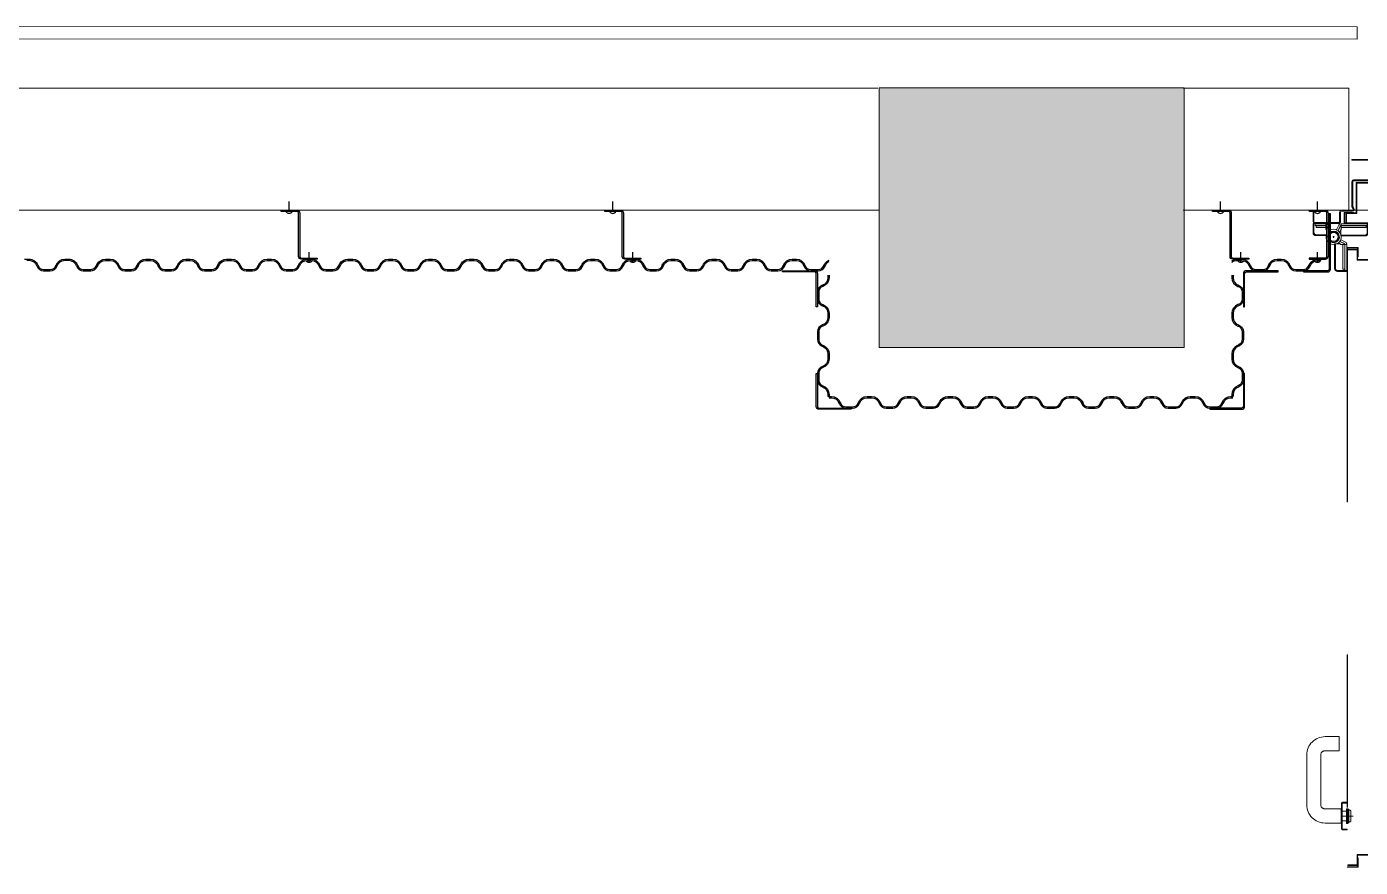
# Model space of a CAD drawing. Header units: centimetres. Extents: x 139057 to 200038, y 34824 to 80516.
# Drawn here: x 173647.5 to 173866.1, y 53017.5 to 53155.2 of the extents above; entities that cross this region are included whole.
import ezdxf

# ---------------------------------------------------------------- set-up
doc = ezdxf.new("R2010")
doc.units = ezdxf.units.CM
doc.header["$LTSCALE"] = 100
for name, pattern in [('HIDDEN', [0.5, 0.25, -0.25]), ('TRATTEGGIATA', [0.75, 0.5, -0.25]), ('TRATTO-PUNTO', [1, 0.5, -0.25, 0, -0.25])]:
    doc.linetypes.add(name, pattern=pattern)
doc.layers.get('0').update_dxf_attribs({"lineweight": 0})
for name, color, linetype, lineweight in [('410_STRUTTURE_001-AM_0', 7, 'Continuous', 0), ('430_TAVOLATI_001-AM_0', 3, 'Continuous', 0), ('437_RIVESTIMENTI_001-AM_0', 13, 'Continuous', 0), ('441_SERRAMENTI_001-AM_0', 1, 'Continuous', 0)]:
    doc.layers.add(name, color=color, linetype=linetype, lineweight=lineweight)
doc.layers.add('A-FIN-PANNELLO METAL. ONDUL.', color=12, linetype='Continuous')
doc.layers.add('A-FIN-PIETRA', color=7, linetype='Continuous')
doc.layers.add('P1$0$A-HTCH-OTLN', color=1, linetype='Continuous', plot=False)

# ---------------------------------------------------------------- blocks, each defined once
blk = doc.blocks.new('COPRITESTA1C')
for p, q in [((0, 0), (0, -10)), ((0, 0), (21, 0)), ((21, 0), (21, -15)), ((-1, -10), (-1, -20)), ((-1, -10), (0, -10)), ((-1, -20), (16, -20))]:
    blk.add_line(p, q)
at = {"linetype": 'TRATTEGGIATA', "ltscale": 10}
for p, q in [((19.5, 0), (19.5, -15)), ((-1, -18.5), (16, -18.5))]:
    blk.add_line(p, q, dxfattribs=at)
blk.add_arc((16, -15), 3.5, 270, 0, dxfattribs=at)
blk.add_arc((16, -15), 5, 270, 0)
blk = doc.blocks.new('COPRITESTA2C')
for p, q in [((0, 0), (44, 0)), ((0, 0), (0, -10)), ((44, 0), (44, -15)), ((-1, -10), (-1, -20)), ((-1, -10), (0, -10)), ((-1, -20), (39, -20))]:
    blk.add_line(p, q)
at = {"linetype": 'TRATTEGGIATA', "ltscale": 10}
for p, q in [((42.5, 0), (42.5, -15)), ((-1, -18.5), (39, -18.5))]:
    blk.add_line(p, q, dxfattribs=at)
blk.add_arc((39, -15), 5, 270, 0)
blk.add_arc((39, -15), 3.5, 270, 0, dxfattribs=at)
blk = doc.blocks.new('M09.1af_100')
at = {"linetype": 'Continuous'}
for p, q in [((905.2, 111.5), (823.7, 111.5)), ((905.2, 88.5), (823.7, 88.5)), ((793.7, 58.5), (793.7, 81.5)), ((816.7, 58.5), (816.7, 81.5)), ((912.2, 56), (912.2, 81.5)), ((935.2, 56), (935.2, 81.5)), ((816.7, 58.5), (793.7, 58.5)), ((901.2, 45.5), (901.2, 52.5)), ((901.2, 45.5), (902.4, 45.5)), ((902.4, 45.5), (902.4, 52.5)), ((903.2, 54.5), (944.2, 54.5)), ((903.2, 53.3), (944.2, 53.3)), ((935.7, 46.6), (911.7, 46.6)), ((911.7, 46.6), (911.7, 45.6)), ((935.7, 45.6), (911.7, 45.6)), ((935.7, 45.2), (911.7, 45.2)), ((911.7, 45.2), (911.7, 44.2)), ((935.7, 44.2), (911.7, 44.2)), ((934.7, 43.8), (912.7, 43.8)), ((912.7, 43.8), (912.7, 42.8)), ((913.2, 55), (934.2, 55)), ((933.7, 54.5), (913.7, 54.5)), ((915.7, 55), (915.7, 42.5)), ((931.7, 55), (931.7, 42.5)), ((934.7, 43.8), (934.7, 42.8)), ((935.7, 46.6), (935.7, 45.6)), ((935.7, 45.2), (935.7, 44.2)), ((945, 45.5), (945, 52.5)), ((945, 45.5), (946.2, 45.5)), ((946.2, 45.5), (946.2, 52.5)), ((934.7, 42.8), (912.7, 42.8)), ((933.2, 42.5), (914.2, 42.5)), ((914.2, 42.5), (914.2, 40.5)), ((932.2, 39.5), (915.2, 39.5)), ((933.2, 42.5), (933.2, 40.5)), ((987.8, 27.1), (988.3, 27.1)), ((988.3, 27.1), (998.3, 16.6)), ((987.8, 16.6), (998.8, 16.6)), ((987.8, 13.6), (998.8, 13.6)), ((998.8, 16.6), (998.8, 13.6)), ((901.2, -21.5), (901.2, -28.5)), ((901.2, -21.5), (902.4, -21.5)), ((902.4, -21.5), (902.4, -28.5)), ((935.7, -20.2), (911.7, -20.2)), ((911.7, -21.2), (911.7, -20.2)), ((935.7, -21.2), (911.7, -21.2)), ((935.7, -21.6), (911.7, -21.6)), ((911.7, -22.6), (911.7, -21.6)), ((934.7, -18.8), (912.7, -18.8)), ((912.7, -19.8), (912.7, -18.8)), ((934.7, -19.8), (912.7, -19.8)), ((914.2, -18.5), (914.2, -16.5)), ((933.2, -18.5), (914.2, -18.5)), ((932.2, -15.5), (915.2, -15.5)), ((915.7, -31), (915.7, -18.5)), ((931.7, -31), (931.7, -18.5)), ((933.2, -18.5), (933.2, -16.5)), ((934.7, -19.8), (934.7, -18.8)), ((935.7, -21.2), (935.7, -20.2)), ((935.7, -22.6), (935.7, -21.6)), ((945, -21.5), (945, -28.5)), ((946.2, -21.5), (945, -21.5)), ((946.2, -21.5), (946.2, -28.5)), ((-23.6, -43.5), (-26.1, -43.5)), ((-24.8, -44.8), (-24.8, -42.3)), ((-24.8, -44.8), (-24.8, -42.3)), ((816.7, -34.5), (793.7, -34.5)), ((793.7, -34.5), (793.7, -57.5)), ((816.7, -34.5), (816.7, -57.5)), ((903.2, -29.3), (944.2, -29.3)), ((903.2, -30.5), (944.2, -30.5)), ((935.7, -22.6), (911.7, -22.6)), ((912.2, -32), (912.2, -57.5)), ((913.2, -31), (934.2, -31)), ((933.7, -30.5), (913.7, -30.5)), ((935.2, -32), (935.2, -57.5)), ((905.2, -64.5), (823.7, -64.5)), ((905.2, -87.5), (823.7, -87.5)), ((35.3, -1067.1), (32.3, -1067.1))]:
    blk.add_line(p, q, dxfattribs=at)
at = {"linetype": 'Continuous', "ltscale": 10}
for p, q in [((5, 83.5), (33.5, 83.5)), ((5, 82), (5, 83.5)), ((33.5, 82), (5, 82)), ((35, 51.5), (35, 80.5)), ((36.5, 80.5), (36.5, 51.5)), ((963.6, 80.5), (963.6, 51.5)), ((965.1, 51.5), (965.1, 80.5)), ((995.1, 83.5), (966.6, 83.5)), ((966.6, 82), (995.1, 82)), ((966.6, 82), (995.1, 82)), ((995.1, 82), (995.1, 83.5)), ((5, 6.5), (5, 47)), ((6.5, 47), (6.5, 6.5)), ((8, 50), (33.5, 50)), ((33.5, 48.5), (8, 48.5)), ((58.9, 45.5), (12.4, 45.5)), ((12.4, 45.5), (12.4, -4.2)), ((59.5, 44.7), (13.2, 44.7)), ((13.2, 44.7), (13.2, -5)), ((987.6, 45.5), (48.5, 45.5)), ((986.8, 44.7), (49, 44.7)), ((992.1, 50), (966.6, 50)), ((966.6, 48.5), (992.1, 48.5)), ((986.8, 44.7), (986.8, -5)), ((987.6, 45.5), (987.6, -4.2)), ((993.6, 47), (993.6, 6.5)), ((995.1, 6.5), (995.1, 47)), ((-12, 0), (6, 0)), ((7.2, 2.4), (5.5, 4.8)), ((6.7, 5.6), (8.4, 3.2)), ((993.3, 5.6), (991.6, 3.2)), ((992.9, 2.4), (994.6, 4.8)), ((1012.1, 0), (994.1, 0)), ((-58.5, -18.5), (-58.5, 0)), ((-57, 0), (-57, -18.5)), ((-55.5, -20), (-16.5, -20)), ((-16.5, -21.5), (-55.5, -21.5)), ((-15, -18.5), (-15, -3)), ((-13.5, -18.5), (-13.5, -3)), ((6, -1.5), (-12, -1.5)), ((-7.5, -3.4), (-7.5, -21.5)), ((-7.5, -21.5), (193.6, -21.5)), ((-6.8, -4.2), (-6.8, -20.7)), ((-6.8, -4.2), (7.8, -4.2)), ((-6.8, -20.7), (193.3, -20.7)), ((-4.7, -4.2), (-4.7, -20)), ((12.4, -4.2), (-4.7, -4.2)), ((-3.9, -20), (-4.7, -20)), ((-3.9, -5), (-3.9, -20)), ((13.2, -5), (-3.9, -5)), ((7.8, -3.4), (7.8, -4.2)), ((159, -20.7), (1006.8, -20.7)), ((159.4, -21.5), (1007.6, -21.5)), ((1003.9, -5), (986.8, -5)), ((1004.7, -4.2), (987.6, -4.2)), ((992.3, -3.4), (1007.6, -3.4)), ((992.3, -4.2), (1006.8, -4.2)), ((994.1, -1.5), (1012.1, -1.5)), ((1003.9, -5), (1003.9, -20)), ((1004.7, -20), (1003.9, -20)), ((1004.7, -4.2), (1004.7, -20)), ((1006.8, -4.2), (1006.8, -20.7)), ((1007.6, -3.4), (1007.6, -21.5)), ((1013.6, -18.5), (1013.6, -3)), ((1015.1, -18.5), (1015.1, -3)), ((1055.6, -20), (1016.6, -20)), ((1016.6, -21.5), (1055.6, -21.5)), ((1058.6, 0), (1057.1, 0)), ((1057.1, 0), (1057.1, -18.5)), ((1058.6, -18.5), (1058.6, 0)), ((14.5, -61.6), (-2, -61.6)), ((-1.3, -64.5), (-1.3, -63.7)), ((14.5, -63.7), (-1.3, -63.7)), ((13.7, -64.5), (-1.3, -64.5)), ((15.3, -1076), (-2.8, -1076)), ((14.5, -1075.2), (-2, -1075.2)), ((13.7, -1072.2), (-1.3, -1072.2)), ((-1.3, -1073), (-1.3, -1072.2)), ((14.5, -1073), (-1.3, -1073))]:
    blk.add_line(p, q, dxfattribs=at)
at = {"linetype": 'TRATTO-PUNTO'}
for p, q in [((923.7, 35.5), (923.7, 55.5)), ((923.7, -31.5), (923.7, -11.5))]:
    blk.add_line(p, q, dxfattribs=at)
for p, q in [((986.8, 42.2), (986.8, -0.8)), ((-36.9, -22), (-55.3, -22)), ((-55.3, -25), (-55.3, -22)), ((-36.9, -25), (-55.3, -25)), ((-36.9, -25.2), (-53.3, -25.2)), ((-53.3, -25.2), (-53.3, -28.2)), ((-38.2, -28.2), (-53.3, -28.2)), ((-36.5, -31.9), (-38.2, -28.2)), ((-33.8, -30.6), (-36.1, -25.7)), ((-33.8, -30.6), (-36.1, -25.7)), ((-32.6, -32.4), (-36, -25.6)), ((-29.9, -31.1), (-33.3, -24.3)), ((-19.8, -31.1), (-16.4, -24.3)), ((-17.4, -33.5), (-13.6, -25.7)), ((-17.1, -32.4), (-13.7, -25.6)), ((-16.7, -32.1), (-13.6, -25.7)), ((-15.1, -35.7), (-11.5, -28.2)), ((-12.8, -22), (30.3, -22)), ((-12.8, -25), (30.3, -25)), ((-12.8, -25.2), (28.3, -25.2)), ((-11.5, -28.2), (28.3, -28.2)), ((28.3, -25.2), (28.3, -28.2)), ((30.3, -25), (30.3, -22))]:
    blk.add_line(p, q)
at = {"ltscale": 10}
for p, q in [((-0.8, 0), (0, 0)), ((-7.5, -3.4), (7.8, -3.4)), ((992.3, -3.4), (992.3, -4.2))]:
    blk.add_line(p, q, dxfattribs=at)
at = {"linetype": 'HIDDEN', "ltscale": 10}
for p, q in [((-17, -53.3), (-9.5, -56.9)), ((-14.8, -51), (-7, -54.8)), ((-13.8, -51.3), (-6.9, -54.6)), ((-13.4, -51.7), (-7, -54.8)), ((-12.5, -48.6), (-5.6, -51.9)), ((-9.5, -56.9), (-9.5, -96.6)), ((-6.5, -55.5), (-6.5, -96.6)), ((-6.3, -55.5), (-6.3, -98.6)), ((-3.3, -55.5), (-3.3, -98.6)), ((-2.8, -60.8), (-2.8, -262)), ((15.3, -60.8), (-2.8, -60.8)), ((-2, -61.6), (-2, -261.6)), ((13.7, -81.6), (13.7, -64.5)), ((14.5, -61.6), (14.5, -76.1)), ((14.5, -80.8), (14.5, -63.7)), ((15.3, -60.8), (15.3, -76.1)), ((63.4, -81.6), (13.7, -81.6)), ((15.3, -76.1), (14.5, -76.1)), ((64.2, -80.8), (14.5, -80.8)), ((63.4, -127.8), (63.4, -81.6)), ((64.2, -127.3), (64.2, -80.8)), ((-6.5, -96.6), (-9.5, -96.6)), ((-6.3, -98.6), (-3.3, -98.6)), ((63.4, -1055.1), (63.4, -117.4)), ((64.2, -1055.9), (64.2, -116.8)), ((64.2, -129.7), (64.2, -164.7)), ((-2.8, -227.8), (-2.8, -1076)), ((-2, -227.4), (-2, -1075.2)), ((-15.8, -862), (-38.8, -862)), ((-15.8, -885), (-15.8, -862)), ((77.2, -885), (77.2, -862)), ((77.2, -862), (100.2, -862)), ((-68.8, -973.5), (-68.8, -892)), ((-45.8, -973.5), (-45.8, -892)), ((-15.8, -885), (-38.8, -885)), ((77.2, -885), (100.2, -885)), ((107.2, -973.5), (107.2, -892)), ((130.2, -973.5), (130.2, -892)), ((-13.3, -980.5), (-38.8, -980.5)), ((-12.3, -981.5), (-12.3, -1002.5)), ((-11.9, -1002), (-11.9, -982)), ((-11.8, -971.5), (-11.8, -1012.5)), ((-10.6, -971.5), (-10.6, -1012.5)), ((-2.8, -969.5), (-9.8, -969.5)), ((-2.8, -970.7), (-9.8, -970.7)), ((-3.9, -1004), (-3.9, -980)), ((-3.9, -980), (-2.9, -980)), ((-2.9, -1004), (-2.9, -980)), ((-2.8, -969.5), (-2.8, -970.7)), ((-2.6, -1004), (-2.6, -980)), ((-2.6, -980), (-1.6, -980)), ((-1.6, -1004), (-1.6, -980)), ((-1.1, -1003), (-1.1, -981)), ((-1.1, -981), (-0.1, -981)), ((-0.1, -1003), (-0.1, -981)), ((0.2, -1001.5), (0.2, -982.5)), ((0.2, -982.5), (2.2, -982.5)), ((61.2, -982.5), (59.2, -982.5)), ((61.2, -1001.5), (61.2, -982.5)), ((61.5, -1003), (61.5, -981)), ((62.5, -981), (61.5, -981)), ((62.5, -1003), (62.5, -981)), ((62.9, -1004), (62.9, -980)), ((63.9, -980), (62.9, -980)), ((63.9, -1004), (63.9, -980)), ((64.2, -969.5), (71.2, -969.5)), ((64.2, -969.5), (64.2, -970.7)), ((64.2, -970.7), (71.2, -970.7)), ((64.3, -1004), (64.3, -980)), ((65.3, -980), (64.3, -980)), ((65.3, -1004), (65.3, -980)), ((72, -971.5), (72, -1012.5)), ((73.2, -971.5), (73.2, -1012.5)), ((73.2, -1002), (73.2, -982)), ((73.7, -981.5), (73.7, -1002.5)), ((74.7, -980.5), (100.2, -980.5)), ((-13.3, -1003.5), (-38.8, -1003.5)), ((-12.8, -992), (7.2, -992)), ((-12.3, -984), (0.2, -984)), ((-12.3, -1000), (0.2, -1000)), ((4.2, -992), (-10.5, -992)), ((4.5, -992), (-10.2, -992)), ((-3.9, -1004), (-2.9, -1004)), ((-2.6, -1004), (-1.6, -1004)), ((-1.1, -1003), (-0.1, -1003)), ((0.2, -1001.5), (2.2, -1001.5)), ((3.2, -1000.5), (3.2, -983.5)), ((54.2, -992), (74.2, -992)), ((56.8, -992), (71.5, -992)), ((57.1, -992), (71.8, -992)), ((58.2, -1000.5), (58.2, -983.5)), ((61.2, -1001.5), (59.2, -1001.5)), ((73.7, -984), (61.2, -984)), ((73.7, -1000), (61.2, -1000)), ((62.5, -1003), (61.5, -1003)), ((63.9, -1004), (62.9, -1004)), ((65.3, -1004), (64.3, -1004)), ((74.7, -1003.5), (100.2, -1003.5)), ((-2.8, -1013.3), (-9.8, -1013.3)), ((-2.8, -1014.5), (-9.8, -1014.5)), ((-2.8, -1013.3), (-2.8, -1014.5)), ((64.2, -1013.3), (71.2, -1013.3)), ((64.2, -1013.3), (64.2, -1014.5)), ((64.2, -1014.5), (71.2, -1014.5)), ((13.7, -1072.2), (13.7, -1055.1)), ((63.4, -1055.1), (13.7, -1055.1)), ((14.5, -1073), (14.5, -1055.9)), ((64.2, -1055.9), (14.5, -1055.9)), ((14.5, -1060.7), (14.5, -1075.2)), ((15.3, -1060.7), (14.5, -1060.7)), ((15.3, -1060.7), (15.3, -1076)), ((60.8, -1055.1), (17.8, -1055.1)), ((26.1, -1056.1), (26.1, -1055.9)), ((50.1, -1056.1), (26.1, -1056.1)), ((32.3, -1056.1), (32.3, -1067.1)), ((35.3, -1056.1), (35.3, -1067.1)), ((45.8, -1056.6), (35.3, -1066.6)), ((45.8, -1056.1), (45.8, -1056.6)), ((50.1, -1056.1), (50.1, -1055.9)), ((50.1, -1056.1), (50.1, -1056.1))]:
    blk.add_line(p, q, dxfattribs=at)
for radius in [9, 7.5, 7.25]:
    blk.add_circle((-24.8, -43.5), radius)
at = {"linetype": 'Continuous'}
for centre, radius, start, end in [((823.7, 81.5), 30, 90, 180), ((905.2, 81.5), 30, 0, 90), ((823.7, 81.5), 7, 90, 180), ((905.2, 81.5), 7, 0, 90), ((903.2, 52.5), 2, 90, 180), ((903.2, 52.5), 0.8, 90, 180), ((913.2, 56), 1, 180, 270), ((934.2, 56), 1, 270, 0), ((944.2, 52.5), 2, 0, 90), ((944.2, 52.5), 0.8, 0, 90), ((915.2, 40.5), 1, 180, 270), ((932.2, 40.5), 1, 270, 0), ((915.2, -16.5), 1, 90, 180), ((932.2, -16.5), 1, 0, 90), ((903.2, -28.5), 2, 180, 270), ((903.2, -28.5), 0.8, 180, 270), ((913.2, -32), 1, 90, 180), ((934.2, -32), 1, 0, 90), ((944.2, -28.5), 0.8, 270, 0), ((944.2, -28.5), 2, 270, 0), ((823.7, -57.5), 30, 180, 270), ((823.7, -57.5), 7, 180, 270), ((905.2, -57.5), 30, 270, 0), ((905.2, -57.5), 7, 270, 0)]:
    blk.add_arc(centre, radius, start, end, dxfattribs=at)
at = {"linetype": 'Continuous', "ltscale": 10}
for centre, radius, start, end in [((33.5, 80.5), 3, 360, 90), ((33.5, 80.5), 1.5, 0, 90), ((966.6, 80.5), 3, 90, 180), ((966.6, 80.5), 1.5, 90, 180), ((8, 47), 3, 90, 180), ((8, 47), 1.5, 90, 180), ((33.5, 51.5), 1.5, 270, 360), ((33.5, 51.5), 3, 270, 0), ((966.6, 51.5), 3, 180, 270), ((966.6, 51.5), 1.5, 180, 270), ((992.1, 47), 3, 0, 90), ((992.1, 47), 1.5, 0, 90), ((8, 6.5), 3, 180, 215), ((6, 1.5), 3, 270, 35), ((6, 1.5), 1.5, 270, 35), ((8, 6.5), 1.5, 180, 215), ((994.1, 1.5), 3, 145, 270), ((994.1, 1.5), 1.5, 145, 270), ((992.1, 6.5), 1.5, 325, 0), ((992.1, 6.5), 3, 325, 0), ((-55.5, -18.5), 3, 180, 270), ((-55.5, -18.5), 1.5, 180, 270), ((-16.5, -18.5), 3, 270, 0), ((-16.5, -18.5), 1.5, 270, 0), ((-12, -3), 3, 90, 180), ((-12, -3), 1.5, 90, 180), ((1012.1, -3), 3, 0, 90), ((1012.1, -3), 1.5, 0, 90), ((1016.6, -18.5), 3, 180, 270), ((1016.6, -18.5), 1.5, 180, 270), ((1055.6, -18.5), 1.5, 270, 0), ((1055.6, -18.5), 3, 270, 360)]:
    blk.add_arc(centre, radius, start, end, dxfattribs=at)
for centre, radius, start, end in [((-24.8, -43.5), 12.5, 156.6025, 108.12), ((-36.9, -26), 4, 25.7983, 90), ((-36.9, -26), 1, 25.7983, 90), ((-36.9, -26), 0.8, 25.7983, 90), ((-43.7, -35.4), 8, 336.6025, 25.7983), ((-24.8, -43.5), 9.5, 156.6025, 108.12), ((-43.7, -35.4), 11, 336.6025, 25.7983), ((-29, -30.7), 4, 205.7983, 288.12), ((-29, -30.7), 1, 205.7983, 288.12), ((-20.7, -30.7), 1, 251.88, 334.2017), ((-20.7, -30.7), 4, 318.9946, 334.2017), ((-12.8, -26), 4, 90, 154.2017), ((-12.8, -26), 1, 90, 154.2017), ((-12.8, -26), 0.8, 90, 154.2017), ((-12, -47.7), 4, 228.9946, 244.2017), ((-12, -47.7), 1, 161.88, 244.2017)]:
    blk.add_arc(centre, radius, start, end)
at = {"linetype": 'HIDDEN', "ltscale": 10}
for centre, radius, start, end in [((-24.8, -43.5), 1016.3, 275.0246, 0), ((-7.3, -55.5), 0.8, 0, 64.2017), ((-7.3, -55.5), 1, 0, 64.2017), ((-7.3, -55.5), 4, 0, 64.2017), ((-38.8, -892), 30, 90, 180), ((100.2, -892), 30, 0, 90), ((-38.8, -892), 7, 90, 180), ((100.2, -892), 7, 0, 90), ((-38.8, -973.5), 30, 180, 270), ((-38.8, -973.5), 7, 180, 270), ((-13.3, -981.5), 1, 0, 90), ((-9.8, -971.5), 2, 90, 180), ((-9.8, -971.5), 0.8, 90, 180), ((2.2, -983.5), 1, 0, 90), ((59.2, -983.5), 1, 90, 180), ((71.2, -971.5), 2, 0, 90), ((71.2, -971.5), 0.8, 0, 90), ((74.7, -981.5), 1, 90, 180), ((100.2, -973.5), 30, 270, 0), ((100.2, -973.5), 7, 270, 0), ((-13.3, -1002.5), 1, 270, 0), ((2.2, -1000.5), 1, 270, 0), ((59.2, -1000.5), 1, 180, 270), ((74.7, -1002.5), 1, 180, 270), ((-9.8, -1012.5), 2, 180, 270), ((-9.8, -1012.5), 0.8, 180, 270), ((71.2, -1012.5), 0.8, 270, 0), ((71.2, -1012.5), 2, 270, 0)]:
    blk.add_arc(centre, radius, start, end, dxfattribs=at)
at = {"linetype": 'Continuous', "ltscale": 10, "xscale": -1}
blk.add_blockref('COPRITESTA1C', (-37.5, -21.5), dxfattribs=at)
at = {"linetype": 'Continuous', "ltscale": 10}
blk.add_blockref('COPRITESTA2C', (-12.2, -22), dxfattribs=at)
at = {"linetype": 'HIDDEN', "ltscale": 10, "rotation": 270}
blk.add_blockref('COPRITESTA2C', (-3.3, -56.1), dxfattribs=at)

msp = doc.modelspace()

# ---------------------------------------------------------------- hatches: boundary and pattern name
at = {"layer": '410_STRUTTURE_001-AM_0'}
msp.add_hatch(color=256, dxfattribs=at).paths.add_polyline_path([(173787.2, 53145.21), (173837.2, 53145.2), (173837.2, 53102.7), (173787.2, 53102.7)])

# ---------------------------------------------------------------- linework, layer by layer
at = {"layer": '410_STRUTTURE_001-AM_0', "elevation": 0}
msp.add_lwpolyline([(173787.2, 53145.21), (173837.2, 53145.2), (173837.2, 53102.7), (173787.2, 53102.7)], close=True, dxfattribs=at)
at = {"layer": '430_TAVOLATI_001-AM_0'}
for p, q in [((173448.26, 53145.16, 0), (173787.01, 53145.15, 0)), ((173787.2, 53125.15, 0), (173460.25, 53125.16, 0))]:
    msp.add_line(p, q, dxfattribs=at)
at = {"layer": '430_TAVOLATI_001-AM_0', "elevation": 0}
for points in [[(173837.01, 53145.15), (173864.17, 53145.15), (173864.17, 53125.15)], [(173837.01, 53125.15), (173864.09, 53125.15)]]:
    msp.add_lwpolyline(points, dxfattribs=at)
at = {"layer": '437_RIVESTIMENTI_001-AM_0', "elevation": 0}
msp.add_lwpolyline([(173865.57, 53153.2), (173429.2, 53153.22), (173429.2, 53145.22), (173427.2, 53145.22), (173427.2, 53155.23), (173865.57, 53155.2), (173865.57, 53153.2)], dxfattribs=at)
at = {"layer": '441_SERRAMENTI_001-AM_0'}
msp.add_line((173864.09, 53125.15, 0), (173966.17, 53125.15, 0), dxfattribs=at)
at = {"layer": 'A-FIN-PANNELLO METAL. ONDUL.'}
for p, q in [((173690.52, 53124.97, 0), (173690.52, 53126.59, 0)), ((173743.56, 53124.97, 0), (173743.56, 53126.58, 0)), ((173843.15, 53124.96, 0), (173843.15, 53126.58, 0)), ((173859.03, 53124.96, 0), (173859.03, 53126.58, 0)), ((173693.84, 53116.66, 0), (173693.84, 53118.28, 0)), ((173746.88, 53116.66, 0), (173746.88, 53118.28, 0)), ((173846.47, 53116.66, 0), (173846.47, 53118.28, 0)), ((173859.03, 53116.66, 0), (173859.03, 53118.28, 0)), ((173859.58, 53116.95, 0), (173859.58, 53117.15, 0)), ((173779.01, 53094.65, 0), (173778.81, 53094.65, 0)), ((173779.01, 53094.65, 0), (173779.01, 53094.45, 0))]:
    msp.add_line(p, q, dxfattribs=at)
at = {"layer": 'A-FIN-PANNELLO METAL. ONDUL.', "elevation": 0}
for points in [[(173689.21, 53125.15), (173691.84, 53125.15, -0.429331), (173692.27, 53124.69), (173692.27, 53117.6, 0.399243), (173692.52, 53117.34), (173695.15, 53117.34), (173695.15, 53117.15), (173692.52, 53117.15, -0.422925), (173692.09, 53117.6), (173692.09, 53124.7, 0.399257), (173691.84, 53124.97), (173689.21, 53124.97), (173689.21, 53125.15)], [(173742.25, 53125.15), (173744.88, 53125.15, -0.429331), (173745.31, 53124.69), (173745.31, 53117.6, 0.399243), (173745.56, 53117.34), (173748.19, 53117.34), (173748.19, 53117.15), (173745.56, 53117.15, -0.422925), (173745.12, 53117.6), (173745.12, 53124.7, 0.399257), (173744.88, 53124.97), (173742.25, 53124.97), (173742.25, 53125.15)], [(173841.84, 53125.15), (173844.47, 53125.15, -0.429331), (173844.9, 53124.69), (173844.9, 53117.6, 0.399243), (173845.15, 53117.34), (173847.78, 53117.34), (173847.78, 53117.15), (173845.15, 53117.15, -0.422925), (173844.72, 53117.6), (173844.72, 53124.7, 0.399257), (173844.47, 53124.96), (173841.84, 53124.96), (173841.84, 53125.15)], [(173860.97, 53124.57), (173860.97, 53115.51, -0.399257), (173860.72, 53115.25), (173856.75, 53115.25), (173856.75, 53115.06), (173860.72, 53115.06, 0.429331), (173861.16, 53115.52), (173861.16, 53124.57), (173860.97, 53124.57)], [(173857.72, 53125.15), (173860.34, 53125.15, -0.429331), (173860.78, 53124.69), (173860.78, 53117.6)], [(173860.59, 53117.6), (173860.59, 53124.7, 0.399257), (173860.34, 53124.96), (173857.72, 53124.96), (173857.72, 53125.15)], [(173860.59, 53117.6, -0.399243), (173860.34, 53117.34), (173857.71, 53117.34), (173857.71, 53117.15), (173860.34, 53117.15, 0.422925), (173860.78, 53117.6)], [(173647.53, 53117.16), (173647.93, 53117.16, -0.317987), (173649.35, 53116.15), (173649.36, 53116.12, 0.317987), (173650.3, 53115.46), (173651.4, 53115.46, 0.317987), (173652.34, 53116.12), (173652.35, 53116.15, -0.317987), (173653.76, 53117.16), (173654.43, 53117.16, -0.317987), (173655.85, 53116.15), (173655.86, 53116.12, 0.317987), (173656.8, 53115.46), (173658.02, 53115.46, 0.277807), (173658.9, 53115.99), (173659.1, 53116.36, -0.277807), (173660.43, 53117.15), (173661.23, 53117.15, -0.317987), (173662.65, 53116.15), (173662.66, 53116.12, 0.317987), (173663.6, 53115.45), (173664.7, 53115.45, 0.317987), (173665.64, 53116.12), (173665.65, 53116.15, -0.317987), (173667.06, 53117.15), (173667.4, 53117.15)], [(173647.53, 53116.96), (173647.93, 53116.96, -0.317987), (173649.16, 53116.09), (173649.17, 53116.06, 0.317987), (173650.3, 53115.26), (173651.4, 53115.26, 0.317987), (173652.53, 53116.06), (173652.54, 53116.09, -0.317987), (173653.76, 53116.96), (173654.43, 53116.96, -0.317987), (173655.66, 53116.09), (173655.67, 53116.06, 0.317987), (173656.8, 53115.26), (173658.02, 53115.26, 0.277807), (173659.08, 53115.89), (173659.28, 53116.26, -0.277807), (173660.43, 53116.95), (173661.23, 53116.95, -0.317987), (173662.46, 53116.09), (173662.47, 53116.06, 0.317987), (173663.6, 53115.25), (173664.7, 53115.25, 0.317987), (173665.83, 53116.06), (173665.84, 53116.09, -0.317987), (173667.06, 53116.95), (173667.4, 53116.95)], [(173667.4, 53117.15), (173667.8, 53117.15, -0.317987), (173669.22, 53116.15), (173669.23, 53116.12, 0.317987), (173670.17, 53115.45), (173671.26, 53115.45, 0.317987), (173672.21, 53116.12), (173672.22, 53116.15, -0.317987), (173673.63, 53117.15), (173674.3, 53117.15, -0.317987), (173675.72, 53116.15), (173675.73, 53116.12, 0.317987), (173676.67, 53115.45), (173677.89, 53115.45, 0.277807), (173678.77, 53115.99), (173678.97, 53116.36, -0.277807), (173680.29, 53117.15), (173681.1, 53117.15, -0.317987), (173682.52, 53116.15), (173682.53, 53116.12, 0.317987), (173683.47, 53115.45), (173684.56, 53115.45, 0.317987), (173685.51, 53116.12), (173685.52, 53116.15, -0.317987), (173686.93, 53117.15), (173687.27, 53117.15)], [(173667.4, 53116.95), (173667.8, 53116.95, -0.317987), (173669.03, 53116.09), (173669.04, 53116.06, 0.317987), (173670.17, 53115.25), (173671.26, 53115.25, 0.317987), (173672.4, 53116.06), (173672.41, 53116.09, -0.317987), (173673.63, 53116.95), (173674.3, 53116.95, -0.317987), (173675.53, 53116.09), (173675.54, 53116.06, 0.317987), (173676.67, 53115.25), (173677.89, 53115.25, 0.277807), (173678.95, 53115.89), (173679.15, 53116.26, -0.277807), (173680.29, 53116.95), (173681.1, 53116.95, -0.317987), (173682.33, 53116.09), (173682.34, 53116.05, 0.317987), (173683.47, 53115.25), (173684.56, 53115.25, 0.317987), (173685.7, 53116.05), (173685.71, 53116.09, -0.317987), (173686.93, 53116.95), (173687.27, 53116.95)], [(173687.27, 53117.15), (173687.67, 53117.15, -0.317987), (173689.09, 53116.15), (173689.1, 53116.12, 0.317987), (173690.04, 53115.45), (173691.13, 53115.45, 0.317987), (173692.08, 53116.12), (173692.09, 53116.15, -0.317987), (173693.5, 53117.15), (173694.17, 53117.15, -0.317987), (173695.59, 53116.15), (173695.6, 53116.12, 0.317987), (173696.54, 53115.45), (173697.76, 53115.45, 0.277807), (173698.64, 53115.99), (173698.84, 53116.36, -0.277807), (173700.16, 53117.15), (173700.97, 53117.15, -0.317987), (173702.39, 53116.15), (173702.4, 53116.12, 0.317987), (173703.34, 53115.45), (173704.43, 53115.45, 0.317987), (173705.38, 53116.12), (173705.39, 53116.15, -0.317987), (173706.8, 53117.15), (173707.14, 53117.15)], [(173687.27, 53116.95), (173687.67, 53116.95, -0.317987), (173688.9, 53116.09), (173688.91, 53116.05, 0.317987), (173690.04, 53115.25), (173691.13, 53115.25, 0.317987), (173692.26, 53116.05), (173692.28, 53116.09, -0.317987), (173693.5, 53116.95), (173694.17, 53116.95, -0.317987), (173695.4, 53116.09), (173695.41, 53116.05, 0.317987), (173696.54, 53115.25), (173697.76, 53115.25, 0.277807), (173698.82, 53115.89), (173699.01, 53116.26, -0.277807), (173700.16, 53116.95), (173700.97, 53116.95, -0.317987), (173702.2, 53116.09), (173702.21, 53116.05, 0.317987), (173703.34, 53115.25), (173704.43, 53115.25, 0.317987), (173705.56, 53116.05), (173705.58, 53116.09, -0.317987), (173706.8, 53116.95), (173707.14, 53116.95)], [(173707.14, 53117.15), (173707.54, 53117.15, -0.317987), (173708.96, 53116.15), (173708.97, 53116.12, 0.317987), (173709.91, 53115.45), (173711, 53115.45, 0.317987), (173711.95, 53116.12), (173711.96, 53116.15, -0.317987), (173713.37, 53117.15), (173714.04, 53117.15, -0.317987), (173715.46, 53116.15), (173715.47, 53116.12, 0.317987), (173716.41, 53115.45), (173717.63, 53115.45, 0.277807), (173718.51, 53115.99), (173718.71, 53116.36, -0.277807), (173720.03, 53117.15), (173720.84, 53117.15, -0.317987), (173722.26, 53116.15), (173722.27, 53116.12, 0.317987), (173723.21, 53115.45), (173724.3, 53115.45, 0.317987), (173725.25, 53116.12), (173725.26, 53116.15, -0.317987), (173726.67, 53117.15), (173727.01, 53117.15)], [(173707.14, 53116.95), (173707.54, 53116.95, -0.317987), (173708.77, 53116.09), (173708.78, 53116.05, 0.317987), (173709.91, 53115.25), (173711, 53115.25, 0.317987), (173712.13, 53116.05), (173712.14, 53116.09, -0.317987), (173713.37, 53116.95), (173714.04, 53116.95, -0.317987), (173715.27, 53116.09), (173715.28, 53116.05, 0.317987), (173716.41, 53115.25), (173717.63, 53115.25, 0.277807), (173718.69, 53115.89), (173718.88, 53116.26, -0.277807), (173720.03, 53116.95), (173720.84, 53116.95, -0.317987), (173722.07, 53116.09), (173722.08, 53116.05, 0.317987), (173723.21, 53115.25), (173724.3, 53115.25, 0.317987), (173725.43, 53116.05), (173725.44, 53116.09, -0.317987), (173726.67, 53116.95), (173727.01, 53116.95)], [(173727.01, 53117.15), (173727.41, 53117.15, -0.317987), (173728.82, 53116.15), (173728.84, 53116.12, 0.317987), (173729.78, 53115.45), (173730.87, 53115.45, 0.317987), (173731.81, 53116.12), (173731.83, 53116.15, -0.317987), (173733.24, 53117.15), (173733.91, 53117.15, -0.317987), (173735.32, 53116.15), (173735.34, 53116.12, 0.317987), (173736.28, 53115.45), (173737.5, 53115.45, 0.277807), (173738.38, 53115.98), (173738.58, 53116.35, -0.277807), (173739.9, 53117.15), (173740.71, 53117.15, -0.317987), (173742.12, 53116.15), (173742.14, 53116.12, 0.317987), (173743.08, 53115.45), (173744.17, 53115.45, 0.317987), (173745.11, 53116.12), (173745.13, 53116.15, -0.317987), (173746.54, 53117.15), (173746.88, 53117.15)], [(173727.01, 53116.95), (173727.41, 53116.95, -0.317987), (173728.64, 53116.09), (173728.65, 53116.05, 0.317987), (173729.78, 53115.25), (173730.87, 53115.25, 0.317987), (173732, 53116.05), (173732.01, 53116.09, -0.317987), (173733.24, 53116.95), (173733.91, 53116.95, -0.317987), (173735.14, 53116.09), (173735.15, 53116.05, 0.317987), (173736.28, 53115.25), (173737.5, 53115.25, 0.277807), (173738.56, 53115.89), (173738.75, 53116.26, -0.277807), (173739.9, 53116.95), (173740.71, 53116.95, -0.317987), (173741.94, 53116.08), (173741.95, 53116.05, 0.317987), (173743.08, 53115.25), (173744.17, 53115.25, 0.317987), (173745.3, 53116.05), (173745.31, 53116.08, -0.317987), (173746.54, 53116.95), (173746.88, 53116.95)], [(173746.88, 53117.15), (173747.28, 53117.15, -0.317987), (173748.69, 53116.15), (173748.71, 53116.12, 0.317987), (173749.65, 53115.45), (173750.74, 53115.45, 0.317987), (173751.68, 53116.12), (173751.69, 53116.15, -0.317987), (173753.11, 53117.15), (173753.78, 53117.15, -0.317987), (173755.19, 53116.15), (173755.21, 53116.12, 0.317987), (173756.15, 53115.45), (173757.37, 53115.45, 0.277807), (173758.25, 53115.98), (173758.45, 53116.35, -0.277807), (173759.77, 53117.15), (173760.58, 53117.15, -0.317987), (173761.99, 53116.15), (173762.01, 53116.12, 0.317987), (173762.95, 53115.45), (173764.04, 53115.45, 0.317987), (173764.98, 53116.12), (173764.99, 53116.15, -0.317987), (173766.41, 53117.15), (173766.74, 53117.15)], [(173746.88, 53116.95), (173747.28, 53116.95, -0.317987), (173748.51, 53116.08), (173748.52, 53116.05, 0.317987), (173749.65, 53115.25), (173750.74, 53115.25, 0.317987), (173751.87, 53116.05), (173751.88, 53116.08, -0.317987), (173753.11, 53116.95), (173753.78, 53116.95, -0.317987), (173755.01, 53116.08), (173755.02, 53116.05, 0.317987), (173756.15, 53115.25), (173757.37, 53115.25, 0.277807), (173758.43, 53115.89), (173758.62, 53116.26, -0.277807), (173759.77, 53116.95), (173760.58, 53116.95, -0.317987), (173761.81, 53116.08), (173761.82, 53116.05, 0.317987), (173762.95, 53115.25), (173764.04, 53115.25, 0.317987), (173765.17, 53116.05), (173765.18, 53116.08, -0.317987), (173766.41, 53116.95), (173766.74, 53116.95)], [(173766.74, 53117.15), (173767.15, 53117.15, -0.317987), (173768.56, 53116.15), (173768.57, 53116.12, 0.317987), (173769.52, 53115.45), (173770.61, 53115.45, 0.317987), (173771.55, 53116.12), (173771.56, 53116.15, -0.317987), (173772.98, 53117.15), (173773.65, 53117.15, -0.317987), (173775.06, 53116.15), (173775.07, 53116.12, 0.317987), (173776.02, 53115.45), (173777.23, 53115.45, 0.277807), (173778.12, 53115.98), (173778.31, 53116.35, -0.164), (173779.01, 53117.01, -0.164)], [(173766.74, 53116.95), (173767.15, 53116.95, -0.317987), (173768.37, 53116.08), (173768.39, 53116.05, 0.317987), (173769.52, 53115.25), (173770.61, 53115.25, 0.317987), (173771.74, 53116.05), (173771.75, 53116.08, -0.317987), (173772.98, 53116.95), (173773.65, 53116.95, -0.317987), (173774.87, 53116.08), (173774.89, 53116.05, 0.317987), (173776.02, 53115.25), (173777.23, 53115.25, 0.277807), (173778.3, 53115.89), (173778.49, 53116.26, -0.145434), (173779.01, 53116.79, -0.145434)], [(173845.01, 53116.87, -0.157118), (173845.88, 53117.15), (173846.22, 53117.15)], [(173845.01, 53116.61, -0.186896), (173845.88, 53116.95), (173846.22, 53116.95)], [(173846.22, 53117.15), (173846.62, 53117.15, -0.317987), (173848.04, 53116.15), (173848.05, 53116.12, 0.317987), (173848.99, 53115.45), (173850.09, 53115.45, 0.317987), (173851.03, 53116.12), (173851.04, 53116.15, -0.317987), (173852.45, 53117.15), (173853.12, 53117.15, -0.317987), (173854.54, 53116.15), (173854.55, 53116.12, 0.317987), (173855.49, 53115.45), (173856.71, 53115.45, 0.277807), (173857.59, 53115.98), (173857.79, 53116.35, -0.277807), (173859.12, 53117.15), (173859.51, 53117.15)], [(173846.22, 53116.95), (173846.62, 53116.95, -0.317987), (173847.85, 53116.08), (173847.86, 53116.05, 0.317987), (173848.99, 53115.25), (173850.09, 53115.25, 0.317987), (173851.22, 53116.05), (173851.23, 53116.08, -0.317987), (173852.45, 53116.95), (173853.12, 53116.95, -0.317987), (173854.35, 53116.08), (173854.36, 53116.05, 0.317987), (173855.49, 53115.25), (173856.71, 53115.25, 0.277807), (173857.77, 53115.89), (173857.97, 53116.26, -0.277807), (173859.12, 53116.95), (173859.51, 53116.95)], [(173778.81, 53114.52), (173778.81, 53114.11, -0.317987), (173777.94, 53112.89), (173777.91, 53112.88, 0.317987), (173777.11, 53111.75), (173777.11, 53110.65, 0.317987), (173777.91, 53109.52), (173777.94, 53109.51, -0.317987), (173778.81, 53108.29), (173778.81, 53107.61, -0.317987), (173777.94, 53106.39), (173777.91, 53106.38, 0.317987), (173777.11, 53105.25), (173777.11, 53104.03, 0.277807), (173777.75, 53102.97), (173778.12, 53102.77, -0.277807), (173778.81, 53101.62), (173778.81, 53100.81, -0.317987), (173777.94, 53099.59), (173777.91, 53099.58, 0.317987), (173777.11, 53098.45), (173777.11, 53097.35, 0.317987), (173777.91, 53096.22), (173777.94, 53096.21, -0.317987), (173778.81, 53094.99), (173778.81, 53094.65)], [(173779.01, 53114.52), (173779.01, 53114.11, -0.317987), (173778.01, 53112.7), (173777.98, 53112.69, 0.317987), (173777.31, 53111.75), (173777.31, 53110.65, 0.317987), (173777.98, 53109.71), (173778.01, 53109.7, -0.317987), (173779.01, 53108.29), (173779.01, 53107.61, -0.317987), (173778.01, 53106.2), (173777.98, 53106.19, 0.317987), (173777.31, 53105.25), (173777.31, 53104.03, 0.277807), (173777.84, 53103.14), (173778.21, 53102.95, -0.277807), (173779.01, 53101.62), (173779.01, 53100.81, -0.317987), (173778.01, 53099.4), (173777.98, 53099.39, 0.317987), (173777.31, 53098.45), (173777.31, 53097.35, 0.317987), (173777.98, 53096.41), (173778.01, 53096.4, -0.317987), (173779.01, 53094.99), (173779.01, 53094.65)], [(173845.01, 53114.52), (173845.01, 53114.11, 0.317987), (173846.01, 53112.7), (173846.04, 53112.69, -0.317987), (173846.71, 53111.74), (173846.71, 53110.65, -0.317987), (173846.04, 53109.71), (173846.01, 53109.7, 0.317987), (173845.01, 53108.28), (173845.01, 53107.61, 0.317987), (173846.01, 53106.2), (173846.04, 53106.19, -0.317987), (173846.71, 53105.24), (173846.71, 53104.03, -0.277807), (173846.18, 53103.14), (173845.81, 53102.95, 0.277807), (173845.01, 53101.62), (173845.01, 53100.81, 0.317987), (173846.01, 53099.4), (173846.04, 53099.39, -0.317987), (173846.71, 53098.44), (173846.71, 53097.35, -0.317987), (173846.04, 53096.41), (173846.01, 53096.4, 0.317987), (173845.01, 53094.98), (173845.01, 53094.65)], [(173845.21, 53114.52), (173845.21, 53114.11, 0.317987), (173846.08, 53112.89), (173846.11, 53112.87, -0.317987), (173846.91, 53111.74), (173846.91, 53110.65, -0.317987), (173846.11, 53109.52), (173846.08, 53109.51, 0.317987), (173845.21, 53108.28), (173845.21, 53107.61, 0.317987), (173846.08, 53106.39), (173846.11, 53106.37, -0.317987), (173846.91, 53105.24), (173846.91, 53104.03, -0.277807), (173846.27, 53102.97), (173845.9, 53102.77, 0.277807), (173845.21, 53101.62), (173845.21, 53100.81, 0.317987), (173846.08, 53099.59), (173846.11, 53099.57, -0.317987), (173846.91, 53098.44), (173846.91, 53097.35, -0.317987), (173846.11, 53096.22), (173846.08, 53096.21, 0.317987), (173845.21, 53094.98), (173845.21, 53094.65)], [(173777.11, 53098.45), (173777.11, 53093.01, 0.399257), (173777.36, 53092.75), (173782.63, 53092.75), (173782.63, 53092.56), (173777.36, 53092.56, -0.429331), (173776.92, 53093.02), (173776.92, 53098.45), (173777.11, 53098.45)], [(173846.91, 53098.44), (173846.91, 53093.01, -0.399257), (173846.66, 53092.75), (173841.39, 53092.75), (173841.39, 53092.56), (173846.66, 53092.56, 0.429331), (173847.1, 53093.02), (173847.1, 53098.44), (173846.91, 53098.44)], [(173779.01, 53094.65), (173779.41, 53094.65, -0.317987), (173780.83, 53093.65), (173780.84, 53093.62, 0.317987), (173781.78, 53092.95), (173782.87, 53092.95, 0.317987), (173783.82, 53093.62), (173783.83, 53093.65, -0.317987), (173785.24, 53094.65), (173785.58, 53094.65)], [(173779.01, 53094.45), (173779.41, 53094.45, -0.317987), (173780.64, 53093.58), (173780.65, 53093.55, 0.317987), (173781.78, 53092.75), (173782.87, 53092.75, 0.317987), (173784.01, 53093.55), (173784.02, 53093.58, -0.317987), (173785.24, 53094.45), (173785.58, 53094.45)], [(173785.58, 53094.65), (173785.98, 53094.65, -0.317987), (173787.4, 53093.65), (173787.41, 53093.62, 0.317987), (173788.35, 53092.95), (173789.44, 53092.95, 0.317987), (173790.39, 53093.62), (173790.4, 53093.65, -0.317987), (173791.81, 53094.65), (173792.48, 53094.65, -0.317987), (173793.9, 53093.65), (173793.91, 53093.62, 0.317987), (173794.85, 53092.95), (173796.07, 53092.95, 0.277807), (173796.95, 53093.48), (173797.15, 53093.85, -0.277807), (173798.47, 53094.65), (173799.28, 53094.65, -0.317987), (173800.7, 53093.65), (173800.71, 53093.62, 0.317987), (173801.65, 53092.95), (173802.74, 53092.95, 0.317987), (173803.69, 53093.62), (173803.7, 53093.65, -0.317987), (173805.11, 53094.65), (173805.45, 53094.65)], [(173785.58, 53094.45), (173785.98, 53094.45, -0.317987), (173787.21, 53093.58), (173787.22, 53093.55, 0.317987), (173788.35, 53092.75), (173789.44, 53092.75, 0.317987), (173790.57, 53093.55), (173790.59, 53093.58, -0.317987), (173791.81, 53094.45), (173792.48, 53094.45, -0.317987), (173793.71, 53093.58), (173793.72, 53093.55, 0.317987), (173794.85, 53092.75), (173796.07, 53092.75, 0.277807), (173797.13, 53093.39), (173797.32, 53093.76, -0.277807), (173798.47, 53094.45), (173799.28, 53094.45, -0.317987), (173800.51, 53093.58), (173800.52, 53093.55, 0.317987), (173801.65, 53092.75), (173802.74, 53092.75, 0.317987), (173803.87, 53093.55), (173803.89, 53093.58, -0.317987), (173805.11, 53094.45), (173805.45, 53094.45)], [(173805.45, 53094.65), (173805.85, 53094.65, -0.317987), (173807.27, 53093.65), (173807.28, 53093.62, 0.317987), (173808.22, 53092.95), (173809.31, 53092.95, 0.317987), (173810.25, 53093.62), (173810.27, 53093.65, -0.317987), (173811.68, 53094.65), (173812.35, 53094.65, -0.317987), (173813.77, 53093.65), (173813.78, 53093.62, 0.317987), (173814.72, 53092.95), (173815.94, 53092.95, 0.277807), (173816.82, 53093.48), (173817.02, 53093.85, -0.277807), (173818.34, 53094.65), (173819.15, 53094.65, -0.317987), (173820.57, 53093.65), (173820.58, 53093.62, 0.317987), (173821.52, 53092.95), (173822.61, 53092.95, 0.317987), (173823.55, 53093.62), (173823.57, 53093.65, -0.317987), (173824.98, 53094.65), (173825.32, 53094.65)], [(173805.45, 53094.45), (173805.85, 53094.45, -0.317987), (173807.08, 53093.58), (173807.09, 53093.55, 0.317987), (173808.22, 53092.75), (173809.31, 53092.75, 0.317987), (173810.44, 53093.55), (173810.45, 53093.58, -0.317987), (173811.68, 53094.45), (173812.35, 53094.45, -0.317987), (173813.58, 53093.58), (173813.59, 53093.55, 0.317987), (173814.72, 53092.75), (173815.94, 53092.75, 0.277807), (173817, 53093.39), (173817.19, 53093.76, -0.277807), (173818.34, 53094.45), (173819.15, 53094.45, -0.317987), (173820.38, 53093.58), (173820.39, 53093.55, 0.317987), (173821.52, 53092.75), (173822.61, 53092.75, 0.317987), (173823.74, 53093.55), (173823.75, 53093.58, -0.317987), (173824.98, 53094.45), (173825.32, 53094.45)], [(173825.32, 53094.65), (173825.72, 53094.65, -0.317987), (173827.13, 53093.65), (173827.15, 53093.62, 0.317987), (173828.09, 53092.95), (173829.18, 53092.95, 0.317987), (173830.12, 53093.62), (173830.13, 53093.65, -0.317987), (173831.55, 53094.65), (173832.22, 53094.65, -0.317987), (173833.63, 53093.65), (173833.65, 53093.62, 0.317987), (173834.59, 53092.95), (173835.81, 53092.95, 0.277807), (173836.69, 53093.48), (173836.89, 53093.85, -0.277807), (173838.21, 53094.65), (173839.02, 53094.65, -0.317987), (173840.43, 53093.65), (173840.45, 53093.61, 0.317987), (173841.39, 53092.95), (173842.48, 53092.95, 0.317987), (173843.42, 53093.61), (173843.43, 53093.65, -0.317987), (173844.85, 53094.65), (173845.18, 53094.65)], [(173825.32, 53094.45), (173825.72, 53094.45, -0.317987), (173826.95, 53093.58), (173826.96, 53093.55, 0.317987), (173828.09, 53092.75), (173829.18, 53092.75, 0.317987), (173830.31, 53093.55), (173830.32, 53093.58, -0.317987), (173831.55, 53094.45), (173832.22, 53094.45, -0.317987), (173833.45, 53093.58), (173833.46, 53093.55, 0.317987), (173834.59, 53092.75), (173835.81, 53092.75, 0.277807), (173836.87, 53093.39), (173837.06, 53093.76, -0.277807), (173838.21, 53094.45), (173839.02, 53094.45, -0.317987), (173840.25, 53093.58), (173840.26, 53093.55, 0.317987), (173841.39, 53092.75), (173842.48, 53092.75, 0.317987), (173843.61, 53093.55), (173843.62, 53093.58, -0.317987), (173844.85, 53094.45), (173845.18, 53094.45)]]:
    msp.add_lwpolyline(points, format="xyb", dxfattribs=at)
msp.add_lwpolyline([(173647.19, 53117.16), (173647.53, 53117.16)], dxfattribs=at)
at = {"layer": 'A-FIN-PANNELLO METAL. ONDUL.'}
for centre in [(173690.52, 53125.28, 0), (173743.56, 53125.27, 0), (173843.15, 53125.27, 0), (173859.03, 53125.27, 0), (173693.84, 53117.26, 0), (173746.88, 53117.26, 0), (173846.47, 53117.26, 0), (173859.03, 53117.26, 0)]:
    msp.add_arc(centre, 0.618, 210.0775, 329.9191, dxfattribs=at)
at = {"layer": 'A-FIN-PIETRA'}
msp.add_line((173864.97, 53155.2, 0), (173864.97, 53155.2, 0), dxfattribs=at)
at = {"layer": 'P1$0$A-HTCH-OTLN', "elevation": 0}
for points in [[(173776.92, 53109.37), (173776.92, 53114.8, 0.399257), (173776.67, 53115.06), (173771.4, 53115.07), (173771.4, 53115.25), (173776.67, 53115.25, -0.429331), (173777.11, 53114.79), (173777.11, 53109.37), (173776.92, 53109.37)], [(173847.1, 53109.37), (173847.1, 53114.8, -0.399257), (173847.35, 53115.06), (173852.61, 53115.06), (173852.61, 53115.25), (173847.35, 53115.25, 0.429331), (173846.91, 53114.79), (173846.91, 53109.37), (173847.1, 53109.37)]]:
    msp.add_lwpolyline(points, format="xyb", dxfattribs=at)

# ---------------------------------------------------------------- block references
at = {"layer": '441_SERRAMENTI_001-AM_0', "xscale": 0.0999999999999998, "yscale": 0.0999999999999998, "zscale": 0.0999999999999998, "rotation": 359.9983278147003}
msp.add_blockref('M09.1af_100', (173864.17, 53125.15, 0), dxfattribs=at)

doc.saveas('drawing.dxf')
